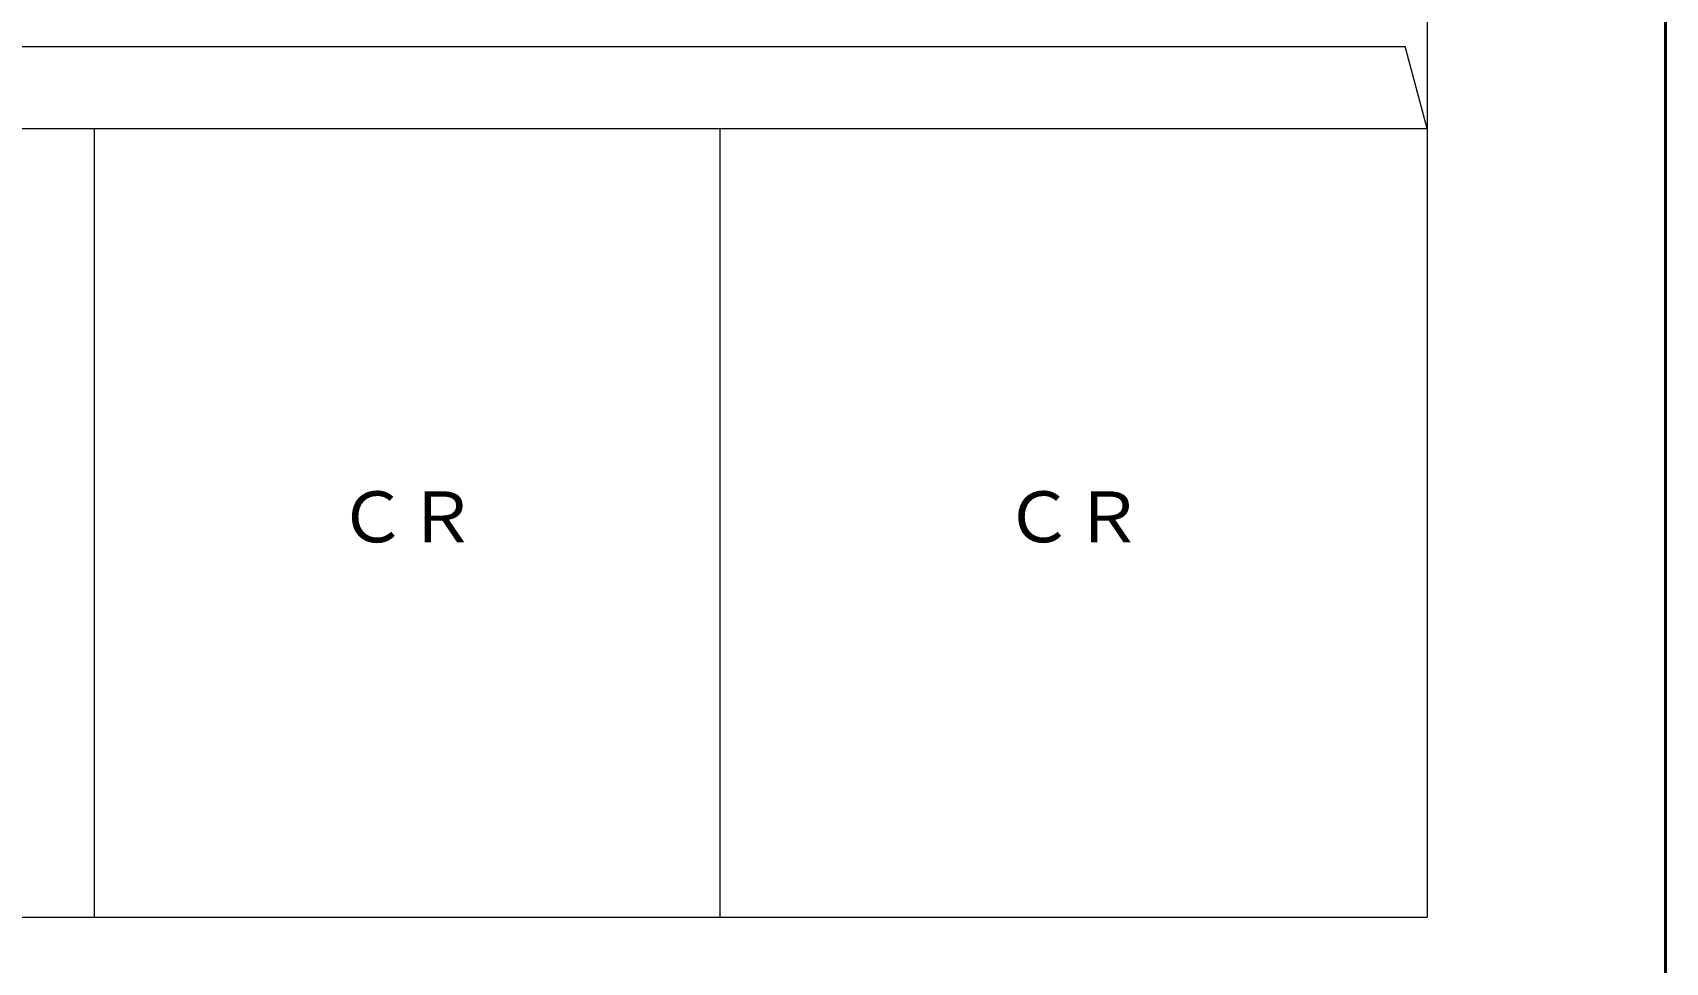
# Model space of a CAD drawing. Units: millimetres on the paper, enlarged 400 times, with parts at 1:200. Extents: x -262470 to 153481, y -115676 to 116856.
# Drawn here: x 115901 to 153481, y -55841 to -34446 of the extents above; entities that cross this region are included whole.
import ezdxf
from ezdxf.enums import TextEntityAlignment as Align

# ---------------------------------------------------------------- set-up
doc = ezdxf.new("R2010")
doc.units = ezdxf.units.MM
doc.header["$LTSCALE"] = 400
for name, color, linetype, lineweight in [('D-0', 7, 'Continuous', 9), ('D-8', 4, 'Continuous', 9), ('F-0', 3, 'Continuous', 40)]:
    doc.layers.add(name, color=color, linetype=linetype, lineweight=lineweight)
doc.layers.add('D-A', color=3, linetype='Continuous')
doc.styles.add('ＭＳ ゴシック', font='')
doc.styles.get('ＭＳ ゴシック').set_extended_font_data('MS Gothic')

msp = doc.modelspace()

# ---------------------------------------------------------------- linework, layer by layer
at = {"layer": 'D-0'}
for p, q in [((147996.1, -12952.8), (147996.1, -54802.8)), ((57846.1, -36652.8), (147996.1, -36652.8)), ((117321.1, -36652.8), (117321.1, -54802.8)), ((131721.1, -36652.8), (131721.1, -54802.8)), ((57846.1, -54802.8), (147996.1, -54802.8))]:
    msp.add_line(p, q, dxfattribs=at)
at = {"layer": 'D-8'}
msp.add_line((147996.1, -36652.8), (147490.6, -34766.6), dxfattribs=at)
msp.add_lwpolyline([(88521.1, -36652.8), (89610.1, -34766.6), (147490.6, -34766.6)], dxfattribs=at)
at = {"layer": 'F-0', "color": 5}
msp.add_line((153480.7, -111144.5), (153480.7, 116855.6), dxfattribs=at)

# ---------------------------------------------------------------- texts
at = {"layer": 'D-A', "style": 'ＭＳ ゴシック'}
for p in [(122921.1, -46527.8), (138258.6, -46527.8)]:
    msp.add_text('ＣＲ', height=1173, dxfattribs=at).set_placement(p, align=Align.BOTTOM_LEFT)

doc.saveas('drawing.dxf')
